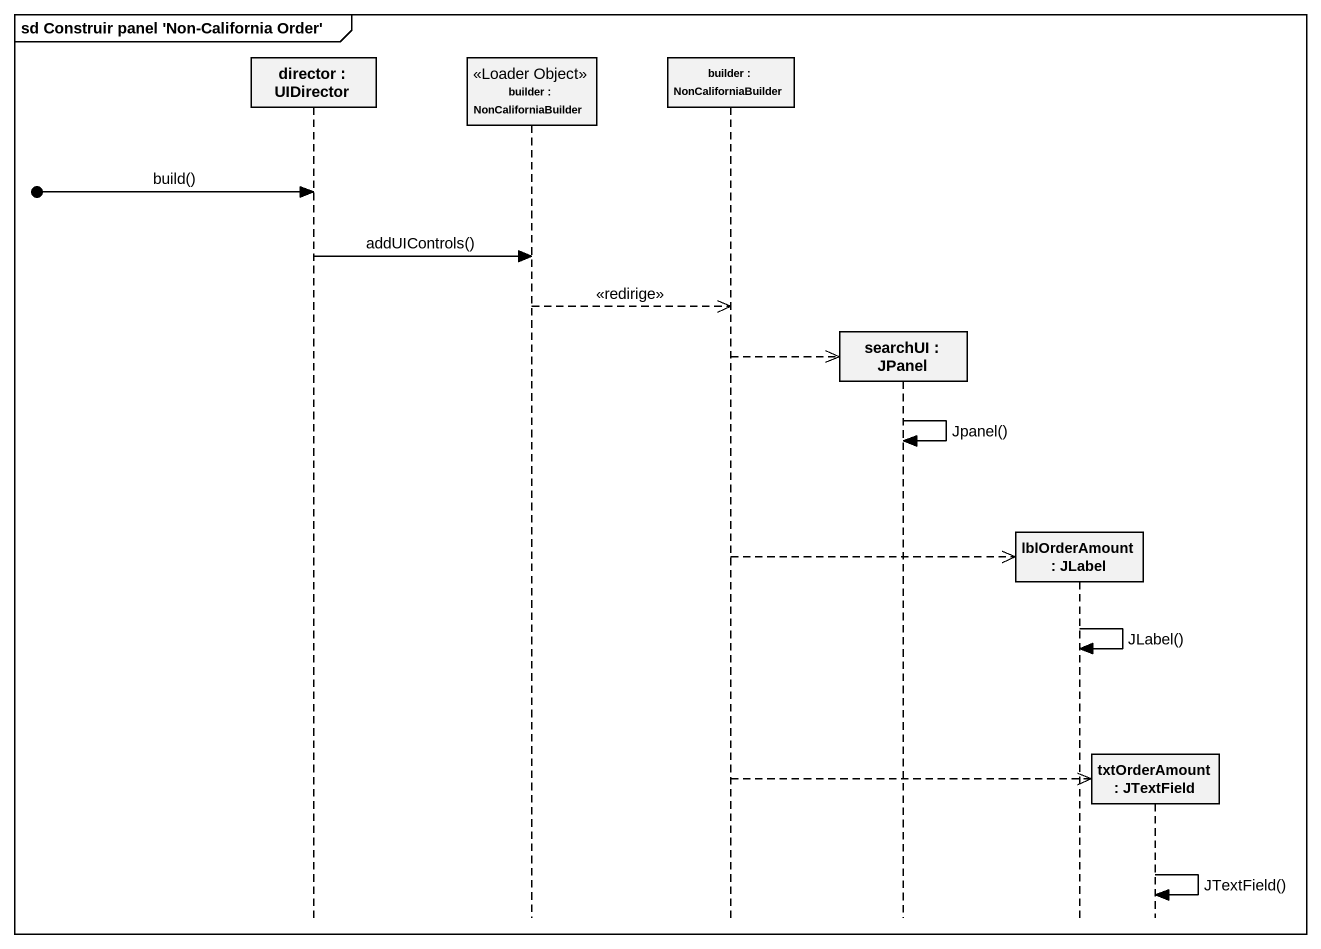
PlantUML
@startuml
mainframe sd Construir panel 'Non-California Order'
hide footbox
participant "director : UIDirector" as director
participant "builder : NonCaliforniaBuilder" as builder <<Loader Object>>
participant "builder : NonCaliforniaBuilder" as builder_2
participant "searchUI : JPanel" as searchUI
participant "lblOrderAmount : JLabel" as lblOrderAmount
participant "txtOrderAmount : JTextField" as txtOrderAmount

[o-> director : build()
director -> builder : addUIControls()
builder -->> builder_2 : <<redirige>>
builder_2 -->> searchUI **
searchUI -> searchUI : Jpanel()
builder_2 -->> lblOrderAmount **
lblOrderAmount -> lblOrderAmount : JLabel()
builder_2 -->> txtOrderAmount **
txtOrderAmount -> txtOrderAmount : JTextField()
@enduml
